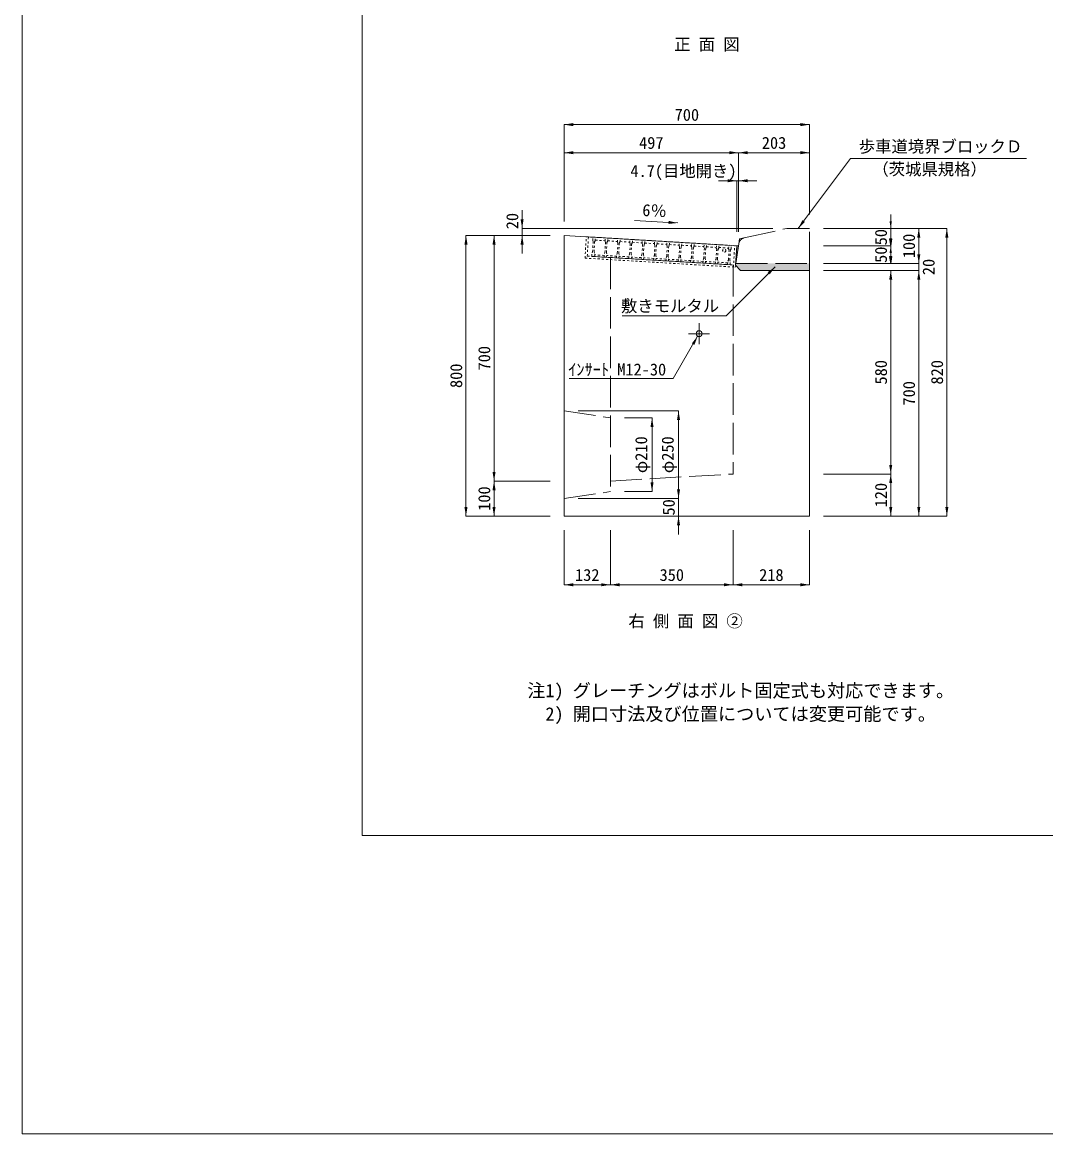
# Model space of a CAD drawing. Units: millimetres at full size; some dimension numbers follow another scale. Extents: x 4207 to 15359, y -7728 to 211.
# Drawn here: x 4207 to 7126, y -7728 to -4561 of the extents above; entities that cross this region are included whole.
import ezdxf
from ezdxf.enums import TextEntityAlignment as Align

# ---------------------------------------------------------------- set-up
doc = ezdxf.new("R2010")
doc.units = ezdxf.units.MM
doc.header["$LTSCALE"] = 15
for name, pattern in [('DASHED', [7.5, 6, -1.5]), ('USER1', [0.8, 0.4, -0.4]), ('USER2', [11.43, 7.62, -1.27, 1.27, -1.27])]:
    doc.linetypes.add(name, pattern=pattern)
for name, color, linetype, lineweight in [('0_2', 7, 'DASHED', 9), ('受枠', 3, 'USER1', 9), ('境界ﾌﾞﾛｯｸ', 4, 'DASHED', 9), ('寸法線', 7, 'Continuous', 9), ('枠', 5, 'Continuous', 5), ('補助線', 8, 'Continuous', 20), ('集水桝', 1, 'Continuous', 20), ('ｲﾝｻｰﾄ', 4, 'USER1', 9), ('ｸﾞﾚｰﾁﾝｸﾞ', 7, 'USER1', 5)]:
    doc.layers.add(name, color=color, linetype=linetype, lineweight=lineweight)
doc.layers.add('ﾊｯﾁﾝｸﾞ', color=7, linetype='Continuous')
doc.styles.add('ＭＳ ゴシック', font='')
doc.styles.get('ＭＳ ゴシック').set_extended_font_data('MS Gothic')

# ---------------------------------------------------------------- blocks, each defined once
blk = doc.blocks.new('filled_arrow')
at = {"color": 0, "linetype": 'Continuous', "lineweight": -2}
blk.add_solid([(7.5, 1.25), (0, 0), (7.5, -1.25)], dxfattribs=at)

msp = doc.modelspace()

# ---------------------------------------------------------------- hatches: boundary and pattern name
at = {"layer": '寸法線'}
for points in [[(6680.73, -5178.27), (6687.4, -5178.27), (6684.07, -5198.27)], [(6680.73, -5228.27), (6687.4, -5228.27), (6684.07, -5248.27)]]:
    msp.add_hatch(color=256, dxfattribs=at).paths.add_polyline_path(points)
at = {"layer": 'ﾊｯﾁﾝｸﾞ'}
msp.add_hatch(color=256, dxfattribs=at).paths.add_polyline_path([(6452.72, -5268.27), (6452.72, -5248.27), (6242.72, -5248.27), (6249.89, -5198.1), (6245.19, -5197.82), (6241.86, -5253.3), (6255.96, -5268.27)])

# ---------------------------------------------------------------- linework, layer by layer
at = {"layer": '受枠'}
for p, q in [((5812.31, -5232.96), (5815.96, -5172.07)), ((5815.96, -5172.07), (6245.19, -5197.82)), ((5818.66, -5227.33), (5821.95, -5172.43)), ((6235.55, -5258.35), (6239.2, -5197.46)), ((6241.54, -5258.71), (6245.19, -5197.82)), ((5812.31, -5232.96), (6241.54, -5258.71)), ((5818.66, -5227.33), (6235.91, -5252.37))]:
    msp.add_line(p, q, dxfattribs=at)
msp.add_circle((6209.25, -5211.7), 4.5, dxfattribs=at)
at = {"layer": '境界ﾌﾞﾛｯｸ'}
for p, q in [((6266.23, -5175.27), (6387.72, -5148.27)), ((6387.72, -5148.27), (6452.72, -5148.27)), ((6452.72, -5248.27), (6452.72, -5148.27)), ((6242.72, -5248.27), (6250.77, -5191.97)), ((6245.19, -5197.82), (6249.89, -5198.1)), ((6242.72, -5248.27), (6452.72, -5248.27)), ((6452.72, -5248.27), (6452.72, -5268.27))]:
    msp.add_line(p, q, dxfattribs=at)
msp.add_arc((6270.56, -5194.8), 20, 102.52881, 171.8699, dxfattribs=at)
at = {"layer": '寸法線'}
for p, q in [((5752.72, -4852.49), (6452.72, -4852.49)), ((5752.72, -5128.27), (5752.72, -4852.49)), ((6452.72, -5108.27), (6452.72, -4852.49)), ((5752.72, -4932.49), (6249.89, -4932.49)), ((5752.72, -5128.27), (5752.72, -4932.49)), ((6249.89, -4932.49), (6452.72, -4932.49)), ((6249.89, -5158.1), (6249.89, -4932.49)), ((6249.89, -5158.1), (6249.89, -4932.49)), ((6452.72, -5108.27), (6452.72, -4932.49)), ((6301.89, -5012.49), (6193.19, -5012.49)), ((6245.19, -5157.82), (6245.19, -5012.49)), ((6249.89, -5158.1), (6249.89, -5012.49)), ((5632.86, -5220.27), (5632.86, -5096.27)), ((6684.07, -5108.27), (6684.07, -5238.27)), ((6347.72, -5148.27), (5632.86, -5148.27)), ((6492.72, -5148.27), (6844.07, -5148.27)), ((6492.72, -5148.27), (6684.07, -5148.27)), ((6492.72, -5148.27), (6764.07, -5148.27)), ((6764.07, -5148.27), (6764.07, -5248.27)), ((6844.07, -5148.27), (6844.07, -5968.27)), ((5472.86, -5968.27), (5472.86, -5168.27)), ((5712.72, -5168.27), (5472.86, -5168.27)), ((5552.86, -5168.27), (5552.86, -5868.27)), ((5712.72, -5168.27), (5552.86, -5168.27)), ((5712.72, -5168.27), (5632.86, -5168.27)), ((6492.72, -5198.27), (6684.07, -5198.27)), ((6492.72, -5198.27), (6684.07, -5198.27)), ((6764.07, -5196.27), (6764.07, -5320.27)), ((6492.72, -5248.27), (6764.07, -5248.27)), ((6492.72, -5248.27), (6684.07, -5248.27)), ((6492.72, -5248.27), (6764.07, -5248.27)), ((6492.72, -5268.27), (6684.07, -5268.27)), ((6492.72, -5268.27), (6764.07, -5268.27)), ((6492.72, -5268.27), (6764.07, -5268.27)), ((6684.07, -5268.27), (6684.07, -5848.27)), ((6764.07, -5968.27), (6764.07, -5268.27)), ((5792.72, -5668.27), (6078.95, -5668.27)), ((6078.95, -5668.27), (6078.95, -5918.27)), ((5924.72, -5688.27), (6003.34, -5688.27)), ((6003.34, -5898.28), (6003.34, -5688.27)), ((6492.72, -5848.27), (6684.07, -5848.27)), ((6492.72, -5848.27), (6684.07, -5848.27)), ((6684.07, -5848.27), (6684.07, -5968.27)), ((5712.72, -5868.27), (5552.86, -5868.27)), ((5552.86, -5868.27), (5552.86, -5968.27)), ((5712.72, -5868.27), (5552.86, -5868.27)), ((6078.95, -5866.27), (6078.95, -6020.27)), ((5792.72, -5918.27), (6078.95, -5918.27)), ((5792.72, -5918.27), (6078.95, -5918.27)), ((5924.72, -5898.28), (6003.34, -5898.28)), ((5712.72, -5968.27), (5472.86, -5968.27)), ((5712.72, -5968.27), (5552.86, -5968.27)), ((6078.95, -5968.27), (6038.95, -5968.27)), ((6492.72, -5968.27), (6764.07, -5968.27)), ((6492.72, -5968.27), (6844.07, -5968.27)), ((6492.72, -5968.27), (6684.07, -5968.27)), ((5752.72, -6008.27), (5752.72, -6163.88)), ((5884.72, -6008.27), (5884.72, -6163.88)), ((5884.72, -6008.27), (5884.72, -6163.88)), ((6234.72, -6008.27), (6234.72, -6163.88)), ((6234.72, -6008.27), (6234.72, -6163.88)), ((6452.72, -6008.27), (6452.72, -6163.88)), ((5752.72, -6163.88), (5884.72, -6163.88)), ((5884.72, -6163.88), (6234.72, -6163.88)), ((6234.72, -6163.88), (6452.72, -6163.88))]:
    msp.add_line(p, q, dxfattribs=at)
for points in [[(6420.22, -5148.27), (6435.77, -5127.44), (6569.16, -4948.68), (7071.56, -4948.68)], [(6076.53, -5132.74), (6050.58, -5131.18), (5953.42, -5125.35)], [(6354.34, -5257.82), (6214.61, -5397.55), (5918.12, -5397.55)], [(6133.47, -5455.64), (6063.73, -5576.43), (5767.25, -5576.43)]]:
    msp.add_lwpolyline(points, dxfattribs=at)
at = {"layer": '寸法線', "lineweight": 13}
for points in [[(6680.73, -5178.27), (6687.4, -5178.27), (6684.07, -5198.27)], [(6680.73, -5228.27), (6687.4, -5228.27), (6684.07, -5248.27)]]:
    msp.add_lwpolyline(points, close=True, dxfattribs=at)
at = {"layer": '枠', "color": 1, "lineweight": 9}
for p, q in [((4207.39, -7728.4), (4207.39, 210.81)), ((15359.07, -7728.4), (4207.39, -7728.4))]:
    msp.add_line(p, q, dxfattribs=at)
at = {"layer": '枠', "lineweight": 20}
for p, q in [((5177.1, -6878.4), (5177.1, -1278.4)), ((9037.1, -6878.4), (5177.1, -6878.4))]:
    msp.add_line(p, q, dxfattribs=at)
at = {"layer": '補助線'}
for q in [(6250.77, -5191.97), (6266.23, -5175.27)]:
    msp.add_line((6252.72, -5178.27), q, dxfattribs=at)
at = {"layer": '集水桝'}
for p, q in [((5752.72, -5168.27), (5752.72, -5968.27)), ((5752.72, -5168.27), (6245.19, -5197.82)), ((6245.19, -5197.82), (6241.86, -5253.3)), ((6241.86, -5253.3), (6255.96, -5268.27)), ((6255.96, -5268.27), (6452.72, -5268.27)), ((6452.72, -5268.27), (6452.72, -5968.27)), ((5752.72, -5968.27), (6452.72, -5968.27))]:
    msp.add_line(p, q, dxfattribs=at)
at = {"layer": '集水桝', "linetype": 'DASHED', "lineweight": 13}
for p, q in [((5884.72, -5231.29), (5884.72, -5898.28)), ((6234.72, -5252.29), (6234.72, -5848.27)), ((5752.72, -5668.27), (5884.72, -5688.27)), ((5884.72, -5868.27), (6234.72, -5848.27)), ((5752.72, -5918.27), (5884.72, -5898.28))]:
    msp.add_line(p, q, dxfattribs=at)
at = {"layer": 'ｲﾝｻｰﾄ', "linetype": 'USER2'}
for p, q in [((6107.72, -5448.27), (6167.72, -5448.27)), ((6137.72, -5478.27), (6137.72, -5418.27))]:
    msp.add_line(p, q, dxfattribs=at)
at = {"layer": 'ｲﾝｻｰﾄ', "linetype": 'Continuous'}
msp.add_circle((6137.72, -5448.27), 8.5, dxfattribs=at)
at = {"layer": 'ｸﾞﾚｰﾁﾝｸﾞ'}
for p, q in [((5833.91, -5215.22), (5835.65, -5186.27)), ((5834.33, -5183.19), (5834.93, -5173.21)), ((5834.33, -5183.19), (5835.65, -5186.27)), ((5834.93, -5173.21), (6229.22, -5196.86)), ((5837.9, -5215.46), (5839.64, -5186.51)), ((5839.64, -5186.51), (5841.32, -5183.61)), ((5841.32, -5183.61), (5841.92, -5173.63)), ((5841.44, -5181.61), (5869.66, -5183.31)), ((5869.12, -5217.33), (5870.86, -5188.39)), ((5869.54, -5185.3), (5870.14, -5175.32)), ((5869.54, -5185.3), (5870.86, -5188.39)), ((5873.11, -5217.57), (5874.85, -5188.63)), ((5874.85, -5188.63), (5876.53, -5185.72)), ((5876.53, -5185.72), (5877.13, -5175.74)), ((5876.65, -5183.72), (5904.87, -5185.42)), ((5904.33, -5219.45), (5906.07, -5190.5)), ((5904.75, -5187.41), (5905.35, -5177.43)), ((5904.75, -5187.41), (5906.07, -5190.5)), ((5908.32, -5219.69), (5910.06, -5190.74)), ((5910.06, -5190.74), (5911.74, -5187.83)), ((5911.74, -5187.83), (5912.34, -5177.85)), ((5911.86, -5185.84), (5940.08, -5187.53)), ((5939.54, -5221.56), (5941.28, -5192.61)), ((5939.96, -5189.53), (5940.56, -5179.55)), ((5939.96, -5189.53), (5941.28, -5192.61)), ((5943.53, -5221.8), (5945.27, -5192.85)), ((5945.27, -5192.85), (5946.95, -5189.95)), ((5946.95, -5189.95), (5947.55, -5179.96)), ((5947.07, -5187.95), (5975.29, -5189.64)), ((5974.75, -5223.67), (5976.49, -5194.72)), ((5975.17, -5191.64), (5975.77, -5181.66)), ((5975.17, -5191.64), (5976.49, -5194.72)), ((5978.74, -5223.91), (5980.48, -5194.96)), ((5980.48, -5194.96), (5982.16, -5192.06)), ((5982.16, -5192.06), (5982.75, -5182.08)), ((5982.28, -5190.06), (6010.5, -5191.76)), ((6010.38, -5193.75), (6010.98, -5183.77)), ((6010.38, -5193.75), (6011.7, -5196.84)), ((6015.69, -5197.08), (6017.37, -5194.17)), ((6017.37, -5194.17), (6017.96, -5184.19)), ((6017.49, -5192.18), (6045.71, -5193.87)), ((6045.59, -5195.86), (6046.19, -5185.88)), ((6052.57, -5196.28), (6053.17, -5186.3)), ((6052.69, -5194.29), (6080.92, -5195.98)), ((6080.8, -5197.98), (6081.4, -5188)), ((6087.78, -5198.4), (6088.38, -5188.41)), ((6116.01, -5200.09), (6116.61, -5190.11)), ((6122.99, -5200.51), (6123.59, -5190.53)), ((6151.22, -5202.2), (6151.81, -5192.22)), ((6158.2, -5202.62), (6158.8, -5192.64)), ((6186.43, -5204.32), (6187.02, -5194.33)), ((6193.41, -5204.73), (6194.01, -5194.75)), ((5831.64, -5228.11), (5832.23, -5218.13)), ((5833.91, -5215.22), (5832.23, -5218.13)), ((5837.9, -5215.46), (5839.22, -5218.55)), ((5838.62, -5228.53), (5839.22, -5218.55)), ((5867.14, -5225.23), (5838.92, -5223.54)), ((5866.85, -5230.22), (5867.44, -5220.24)), ((5869.12, -5217.33), (5867.44, -5220.24)), ((5873.11, -5217.57), (5874.43, -5220.66)), ((5873.83, -5230.64), (5874.43, -5220.66)), ((5902.35, -5227.34), (5874.13, -5225.65)), ((5902.05, -5232.33), (5902.65, -5222.35)), ((5904.33, -5219.45), (5902.65, -5222.35)), ((5908.32, -5219.69), (5909.64, -5222.77)), ((5909.04, -5232.75), (5909.64, -5222.77)), ((5937.26, -5234.45), (5937.86, -5224.46)), ((5939.54, -5221.56), (5937.86, -5224.46)), ((5943.53, -5221.8), (5944.85, -5224.88)), ((5944.25, -5234.87), (5944.85, -5224.88)), ((5972.47, -5236.56), (5973.07, -5226.58)), ((5974.75, -5223.67), (5973.07, -5226.58)), ((5978.74, -5223.91), (5980.06, -5227)), ((6009.96, -5225.78), (6008.28, -5228.69)), ((6009.96, -5225.78), (6011.7, -5196.84)), ((6013.95, -5226.02), (6015.69, -5197.08)), ((6013.95, -5226.02), (6015.27, -5229.11)), ((6045.17, -5227.9), (6046.91, -5198.95)), ((6045.59, -5195.86), (6046.91, -5198.95)), ((6049.16, -5228.14), (6050.9, -5199.19)), ((6050.9, -5199.19), (6052.57, -5196.28)), ((6080.38, -5230.01), (6082.11, -5201.06)), ((6080.8, -5197.98), (6082.11, -5201.06)), ((6084.37, -5230.25), (6086.11, -5201.3)), ((6086.11, -5201.3), (6087.78, -5198.4)), ((6087.9, -5196.4), (6116.13, -5198.09)), ((6115.59, -5232.12), (6117.32, -5203.17)), ((6116.01, -5200.09), (6117.32, -5203.17)), ((6119.58, -5232.36), (6121.32, -5203.41)), ((6121.32, -5203.41), (6122.99, -5200.51)), ((6123.11, -5198.51), (6151.34, -5200.21)), ((6150.8, -5234.23), (6152.53, -5205.29)), ((6151.22, -5202.2), (6152.53, -5205.29)), ((6154.79, -5234.47), (6156.53, -5205.53)), ((6156.53, -5205.53), (6158.2, -5202.62)), ((6158.32, -5200.63), (6186.54, -5202.32)), ((6186.01, -5236.35), (6187.74, -5207.4)), ((6186.43, -5204.32), (6187.74, -5207.4)), ((6190, -5236.59), (6191.74, -5207.64)), ((6191.74, -5207.64), (6193.41, -5204.73)), ((6193.53, -5202.74), (6221.75, -5204.43)), ((6221.22, -5238.46), (6222.95, -5209.51)), ((6221.63, -5206.43), (6222.23, -5196.45)), ((6221.63, -5206.43), (6222.95, -5209.51)), ((6225.21, -5238.7), (6226.94, -5209.75)), ((6226.94, -5209.75), (6228.62, -5206.85)), ((6228.62, -5206.85), (6229.22, -5196.86)), ((6225.93, -5251.77), (5831.64, -5228.11)), ((5937.56, -5229.46), (5909.34, -5227.76)), ((5972.77, -5231.57), (5944.55, -5229.87)), ((5979.46, -5236.98), (5980.06, -5227)), ((6007.98, -5233.68), (5979.76, -5231.99)), ((6007.68, -5238.67), (6008.28, -5228.69)), ((6014.67, -5239.09), (6015.27, -5229.11)), ((6043.19, -5235.79), (6014.97, -5234.1)), ((6042.89, -5240.78), (6043.49, -5230.8)), ((6045.17, -5227.9), (6043.49, -5230.8)), ((6049.16, -5228.14), (6050.48, -5231.22)), ((6049.88, -5241.2), (6050.48, -5231.22)), ((6078.4, -5237.91), (6050.18, -5236.21)), ((6078.1, -5242.9), (6078.7, -5232.91)), ((6080.38, -5230.01), (6078.7, -5232.91)), ((6084.37, -5230.25), (6085.69, -5233.33)), ((6085.09, -5243.32), (6085.69, -5233.33)), ((6113.61, -5240.02), (6085.39, -5238.32)), ((6113.31, -5245.01), (6113.91, -5235.03)), ((6115.59, -5232.12), (6113.91, -5235.03)), ((6119.58, -5232.36), (6120.9, -5235.45)), ((6120.3, -5245.43), (6120.9, -5235.45)), ((6148.82, -5242.13), (6120.6, -5240.44)), ((6148.52, -5247.12), (6149.12, -5237.14)), ((6150.8, -5234.23), (6149.12, -5237.14)), ((6154.79, -5234.47), (6156.11, -5237.56)), ((6155.51, -5247.54), (6156.11, -5237.56)), ((6184.03, -5244.24), (6155.81, -5242.55)), ((6183.73, -5249.23), (6184.33, -5239.25)), ((6186.01, -5236.35), (6184.33, -5239.25)), ((6190, -5236.59), (6191.32, -5239.67)), ((6190.72, -5249.65), (6191.32, -5239.67)), ((6219.24, -5246.36), (6191.02, -5244.66)), ((6218.94, -5251.35), (6219.54, -5241.36)), ((6221.22, -5238.46), (6219.54, -5241.36)), ((6225.21, -5238.7), (6226.53, -5241.78)), ((6225.93, -5251.77), (6226.53, -5241.78))]:
    msp.add_line(p, q, dxfattribs=at)

# ---------------------------------------------------------------- block references
at = {"layer": '寸法線', "xscale": 3.47, "yscale": 3.47}
for p in [(5752.72, -4852.49), (5752.72, -4932.49), (6249.89, -4932.49), (6249.89, -5012.49), (5752.72, -6163.88), (5884.72, -6163.88), (6234.72, -6163.88)]:
    msp.add_blockref('filled_arrow', p, dxfattribs=at)
at = {"layer": '寸法線'}
for p, xscale, yscale, rotation in [((6452.72, -4852.49), 3.47, 3.47, 180), ((6249.89, -4932.49), 3.47, 3.47, 180), ((6452.72, -4932.49), 3.47, 3.47, 180), ((6245.19, -5012.49), 3.47, 3.47, 180), ((5632.86, -5148.27), 3.47, 3.47, 90), ((6076.53, -5132.74), 3.47, 3.47, 176.6), ((6420.22, -5148.27), 3.47, 3.47, 53.3), ((6684.07, -5148.27), 2.67, 2.67, 90), ((6764.07, -5148.27), 3.47, 3.47, 270), ((6844.07, -5148.27), 3.47, 3.47, 270), ((5472.86, -5168.27), 3.47, 3.47, 270), ((5552.86, -5168.27), 3.47, 3.47, 270), ((5632.86, -5168.27), 3.47, 3.47, 270), ((6684.07, -5198.27), 2.67, 2.67, 270), ((6764.07, -5248.27), 3.47, 3.47, 90), ((6764.07, -5248.27), 3.47, 3.47, 90), ((6354.34, -5257.82), 3.47, 3.47, 225), ((6684.07, -5268.27), 3.47, 3.47, 270), ((6764.07, -5268.27), 3.47, 3.47, 270), ((6764.07, -5268.27), 3.47, 3.47, 270), ((6133.47, -5455.64), 3.47, 3.47, 240), ((6078.95, -5668.27), 3.47, 3.47, 270), ((6003.34, -5688.27), 3.47, 3.47, 270), ((6684.07, -5848.27), 3.47, 3.47, 90), ((5552.86, -5868.27), 3.47, 3.47, 90), ((6684.07, -5848.27), 3.47, 3.47, 270), ((5552.86, -5868.27), 3.47, 3.47, 270), ((6003.34, -5898.28), 3.47, 3.47, 90), ((6078.95, -5918.27), 3.47, 3.47, 90), ((6078.95, -5918.27), 3.47, 3.47, 90), ((5472.86, -5968.27), 3.47, 3.47, 90), ((5552.86, -5968.27), 3.47, 3.47, 90), ((6684.07, -5968.27), 3.47, 3.47, 90), ((6764.07, -5968.27), 3.47, 3.47, 90), ((6844.07, -5968.27), 3.47, 3.47, 90), ((6078.95, -5968.27), 3.47, 3.47, 270), ((5884.72, -6163.88), 3.47, 3.47, 180), ((6234.72, -6163.88), 3.47, 3.47, 180), ((6452.72, -6163.88), 3.47, 3.47, 180)]:
    msp.add_blockref('filled_arrow', p, dxfattribs=dict(at, xscale=xscale, yscale=yscale, rotation=rotation))

# ---------------------------------------------------------------- texts
at = {"layer": '0_2', "style": 'ＭＳ ゴシック'}
for s, p in [('注1) グレーチングはボルト固定式も対応できます。', (5647.74, -6446.27)), ('  2) 開口寸法及び位置については変更可能です。', (5647.74, -6512.94))]:
    msp.add_text(s, height=37.98, dxfattribs=at).set_placement(p, align=Align.TOP_LEFT)
at = {"layer": '寸法線', "style": 'ＭＳ ゴシック'}
for s, p in [('正 面 図', (6159.85, -4623.7)), ('700', (6102.72, -4824.49)), ('497', (6001.31, -4904.49)), ('203', (6351.31, -4904.49)), ('4.7(目地開き)', (6093.03, -4984.49)), ('（茨城県規格）', (6794.89, -4979.59)), ('132', (5818.72, -6135.88)), ('350', (6059.72, -6135.88)), ('218', (6343.72, -6135.88)), ('右 側 面 図 ②', (6099.08, -6267.36))]:
    msp.add_text(s, height=34.18, dxfattribs=at).set_placement(p, align=Align.MIDDLE_CENTER)
msp.add_text('歩車道境界ブロックＤ', height=34.18, dxfattribs=at).set_placement((6592.78, -4914.79), align=Align.MIDDLE_LEFT)
for s, rotation, p in [('6％', 356.57, (6010.74, -5097.71)), ('20', 90, (5604.86, -5127.46)), ('50', 90, (6656.07, -5173.27)), ('100', 90, (6736.07, -5198.27)), ('50', 90, (6656.07, -5223.27)), ('20', 90, (6792.07, -5258.27)), ('700', 90, (5524.86, -5518.27)), ('800', 90, (5444.86, -5568.27)), ('580', 90, (6656.07, -5558.27)), ('820', 90, (6816.07, -5558.27)), ('700', 90, (6736.07, -5618.27)), ('φ210', 90, (5972.42, -5793.27)), ('φ250', 90, (6048.03, -5793.27)), ('100', 90, (5524.86, -5918.27)), ('120', 90, (6656.07, -5908.27)), ('50', 90, (6050.95, -5943.27))]:
    msp.add_text(s, height=34.18, rotation=rotation, dxfattribs=at).set_placement(p, align=Align.MIDDLE_CENTER)
for s, p in [('敷きモルタル', (6194.61, -5352.16)), ('ｲﾝｻｰﾄ M12-30', (6043.73, -5533.23))]:
    msp.add_text(s, height=34.18, dxfattribs=at).set_placement(p, align=Align.TOP_RIGHT)

doc.saveas('drawing.dxf')
